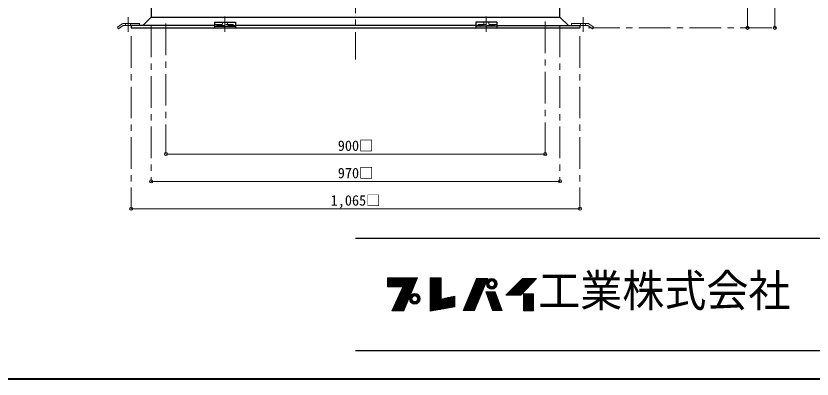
# Model space of a CAD drawing. Units: millimetres at full size, sheet at 1:15; details may follow other scales. Extents: x -3184 to 2891, y -2037 to 2178.
# Drawn here: x -953 to 937, y -2037 to -1174 of the extents above; entities that cross this region are included whole.
import ezdxf
from ezdxf.enums import TextEntityAlignment as Align

# ---------------------------------------------------------------- set-up
doc = ezdxf.new("R2010")
doc.units = ezdxf.units.MM
doc.header["$LTSCALE"] = 15
doc.header["$PDMODE"] = 32
doc.header["$PDSIZE"] = 7.5
doc.linetypes.add('CHAIN1', pattern=[8, 5, -1, 1, -1])
doc.linetypes.add('DASHED1', pattern=[1.8, 1.2, -0.6])
doc.layers.add('0-0', color=7, linetype='Continuous', lineweight=18)
doc.styles.add('ＭＳ ゴシック', font='')
doc.styles.get('ＭＳ ゴシック').set_extended_font_data('MS Gothic')

msp = doc.modelspace()

# ---------------------------------------------------------------- linework, layer by layer
at = {"layer": '0-0', "color": 4, "linetype": 'CHAIN1', "lineweight": 9}
for p, q in [((-146.7, -12.48), (-146.7, -1277.13)), ((-686.7, -1176.63), (-686.7, -1211.63)), ((-456.7, -1211.63), (-456.7, -1175.63)), ((163.3, -1211.63), (163.3, -1175.63)), ((303.3, -1187.13), (303.3, -1502.13)), ((393.3, -1176.63), (393.3, -1211.63)), ((-631.7, -1197.13), (-631.7, -1567.13)), ((-596.7, -1192.13), (-596.7, -1502.13)), ((338.3, -1197.13), (338.3, -1567.13)), ((405.8, -1202.13), (848.3, -1202.13)), ((-679.2, -1222.13), (-679.2, -1632.13)), ((385.8, -1222.13), (385.8, -1632.13))]:
    msp.add_line(p, q, dxfattribs=at)
at = {"layer": '0-0', "color": 4, "lineweight": 9}
for p, q in [((848.3, -87.48), (848.3, -1202.13)), ((783.3, -1202.13), (783.3, -222.13)), ((-596.7, -1502.13), (303.3, -1502.13)), ((-631.7, -1567.13), (338.3, -1567.13)), ((385.8, -1632.13), (-679.2, -1632.13))]:
    msp.add_line(p, q, dxfattribs=at)
at = {"layer": '0-0', "color": 5, "lineweight": 25}
for p, q in [((338.3, -1177.13), (327.72, -272.48)), ((-622.3, -373.13), (-631.7, -1177.13)), ((-631.7, -1177.13), (-651.7, -1196.63)), ((-631.7, -1177.13), (338.3, -1177.13)), ((-481.7, -1189.13), (-481.7, -1202.13)), ((-481.7, -1189.13), (-431.7, -1189.13)), ((-431.7, -1189.13), (-431.7, -1202.13)), ((138.3, -1189.13), (138.3, -1202.13)), ((188.3, -1189.13), (138.3, -1189.13)), ((188.3, -1189.13), (188.3, -1202.13)), ((338.3, -1177.13), (358.3, -1196.63)), ((-679.2, -1196.63), (-679.2, -1202.13)), ((-481.7, -1196.63), (-679.2, -1196.63)), ((-679.2, -1202.13), (385.8, -1202.13)), ((-481.7, -1198.02), (-431.7, -1198.02)), ((138.3, -1196.63), (-431.7, -1196.63)), ((188.3, -1198.02), (138.3, -1198.02)), ((188.3, -1196.63), (385.8, -1196.63)), ((385.8, -1196.63), (385.8, -1202.13))]:
    msp.add_line(p, q, dxfattribs=at)
at = {"layer": '0-0', "linetype": 'DASHED1'}
for p, q in [((-462.7, -1189.13), (-462.7, -1194.13)), ((-450.7, -1189.13), (-450.7, -1194.13)), ((157.3, -1189.13), (157.3, -1194.13)), ((169.3, -1189.13), (169.3, -1194.13)), ((-481.7, -1194.13), (-431.7, -1194.13)), ((-431.7, -1196.63), (-481.7, -1196.63)), ((188.3, -1194.13), (138.3, -1194.13)), ((138.3, -1196.63), (188.3, -1196.63))]:
    msp.add_line(p, q, dxfattribs=at)
at = {"layer": '0-0'}
for p, q in [((-700.49, -1192.52), (-712, -1200.52)), ((-712, -1200.52), (-709.14, -1204.63)), ((-698.28, -1197.08), (-709.14, -1204.63)), ((-697.63, -1191.63), (-659.2, -1191.63)), ((-696.85, -1196.63), (-679.2, -1196.63)), ((-659.2, -1196.63), (-659.2, -1191.63)), ((365.8, -1196.63), (365.8, -1191.63)), ((404.23, -1191.63), (365.8, -1191.63)), ((403.45, -1196.63), (385.8, -1196.63)), ((404.87, -1197.08), (415.74, -1204.63)), ((407.08, -1192.52), (418.59, -1200.52)), ((418.59, -1200.52), (415.74, -1204.63)), ((-71.06, -1797.43), (0.06, -1797.43)), ((-71.06, -1798.06), (-0.21, -1798.06)), ((-71.06, -1799), (-0.6, -1799)), ((-71.06, -1799.95), (-0.99, -1799.95)), ((-71.06, -1800.89), (-1.38, -1800.89)), ((-71.06, -1802.15), (-1.9, -1802.15)), ((-2.29, -1803.1), (-71.06, -1803.1)), ((-71.06, -1804.04), (-2.68, -1804.04)), ((-71.06, -1804.99), (-3.07, -1804.99)), ((-71.06, -1805.93), (-3.46, -1805.93)), ((-71.06, -1806.88), (-3.85, -1806.88)), ((-71.06, -1807.51), (-4.11, -1807.51)), ((-71.06, -1808.77), (-4.64, -1808.77)), ((-71.06, -1809.71), (-5.03, -1809.71)), ((-71.06, -1810.66), (-5.42, -1810.66)), ((-71.06, -1811.6), (-5.81, -1811.6)), ((-71.06, -1812.55), (-6.2, -1812.55)), ((-71.06, -1813.49), (-6.59, -1813.49)), ((-32, -1874.92), (0.45, -1796.48)), ((30.37, -1796.17), (30.37, -1875.86)), ((56.52, -1796.17), (30.37, -1796.17)), ((30.37, -1797.43), (56.52, -1797.43)), ((30.37, -1798.06), (56.52, -1798.06)), ((30.37, -1799), (56.52, -1799)), ((30.37, -1799.95), (56.52, -1799.95)), ((30.37, -1800.89), (56.52, -1800.89)), ((30.37, -1802.15), (56.52, -1802.15)), ((30.37, -1803.1), (56.52, -1803.1)), ((30.37, -1804.04), (56.52, -1804.04)), ((30.37, -1804.99), (56.52, -1804.99)), ((30.37, -1805.93), (56.52, -1805.93)), ((30.37, -1806.88), (56.52, -1806.88)), ((30.37, -1807.51), (56.52, -1807.51)), ((30.37, -1808.77), (56.52, -1808.77)), ((30.37, -1809.71), (56.52, -1809.71)), ((30.37, -1810.66), (56.52, -1810.66)), ((30.37, -1811.6), (56.52, -1811.6)), ((30.37, -1812.55), (56.52, -1812.55)), ((30.37, -1813.49), (56.52, -1813.49)), ((140.31, -1797.74), (108.81, -1874.29)), ((133.82, -1813.49), (160.85, -1813.49)), ((134.21, -1812.55), (161.24, -1812.55)), ((134.64, -1811.6), (161.64, -1811.6)), ((134.99, -1810.66), (162.03, -1810.66)), ((135.38, -1809.71), (162.42, -1809.71)), ((135.58, -1874.29), (167.4, -1797.74)), ((135.77, -1808.77), (162.81, -1808.77)), ((136.29, -1807.51), (163.34, -1807.51)), ((136.55, -1806.88), (163.6, -1806.88)), ((136.94, -1805.93), (163.99, -1805.93)), ((137.32, -1804.99), (164.38, -1804.99)), ((137.71, -1804.04), (164.78, -1804.04)), ((138.1, -1803.1), (165.17, -1803.1)), ((138.49, -1802.15), (165.56, -1802.15)), ((139.01, -1800.89), (166.09, -1800.89)), ((139.4, -1799.95), (166.45, -1799.95)), ((139.79, -1799), (166.87, -1799)), ((140.31, -1797.74), (167.4, -1797.74)), ((163.78, -1810.66), (169.78, -1810.66)), ((163.84, -1809.4), (169.9, -1809.4)), ((163.88, -1812.23), (169.97, -1812.23)), ((164.1, -1807.82), (170.41, -1807.82)), ((164.18, -1813.81), (170.56, -1813.81)), ((164.69, -1805.93), (171.71, -1805.93)), ((165.27, -1804.67), (173.41, -1804.67)), ((166.26, -1803.1), (186.8, -1803.1)), ((167.32, -1801.84), (185.74, -1801.84)), ((169.15, -1800.26), (183.91, -1800.26)), ((171.36, -1799), (181.7, -1799)), ((187.79, -1804.67), (179.65, -1804.67)), ((188.37, -1805.93), (181.35, -1805.93)), ((188.89, -1813.81), (182.5, -1813.81)), ((188.96, -1807.82), (182.66, -1807.82)), ((189.18, -1812.23), (183.09, -1812.23)), ((189.22, -1809.4), (183.16, -1809.4)), ((183.28, -1810.66), (189.28, -1810.66)), ((233.55, -1813.49), (268.06, -1813.49)), ((234.49, -1812.55), (268.94, -1812.55)), ((235.44, -1811.6), (269.82, -1811.6)), ((236.38, -1810.66), (270.69, -1810.66)), ((237.33, -1809.71), (271.66, -1809.71)), ((238.27, -1808.77), (272.45, -1808.77)), ((239.53, -1807.51), (273.62, -1807.51)), ((240.16, -1806.88), (274.2, -1806.88)), ((241.11, -1805.93), (275.08, -1805.93)), ((242.05, -1804.99), (275.96, -1804.99)), ((243, -1804.04), (276.84, -1804.04)), ((243.94, -1803.1), (277.71, -1803.1)), ((244.89, -1802.15), (278.59, -1802.15)), ((245.83, -1837.43), (282.69, -1797.74)), ((246.15, -1800.89), (279.76, -1800.89)), ((247.09, -1799.95), (280.64, -1799.95)), ((248.04, -1799), (281.52, -1799)), ((-71.06, -1814.44), (-6.98, -1814.44)), ((-71.06, -1815.38), (-7.37, -1815.38)), ((-71.06, -1816.33), (-7.76, -1816.33)), ((-34.52, -1817.59), (-71.06, -1817.59)), ((-60.98, -1874.92), (-34.52, -1817.59)), ((-14.02, -1831.45), (-40.92, -1831.45)), ((-40.19, -1829.87), (-13.37, -1829.87)), ((-12.84, -1828.61), (-39.61, -1828.61)), ((-12.32, -1827.35), (-38.93, -1827.35)), ((-38.3, -1825.78), (-11.67, -1825.78)), ((-11.15, -1824.52), (-37.72, -1824.52)), ((-10.5, -1822.94), (-36.99, -1822.94)), ((-10.11, -1822), (-36.55, -1822)), ((-9.59, -1820.74), (-35.97, -1820.74)), ((-9.2, -1819.79), (-35.54, -1819.79)), ((-8.68, -1818.53), (-34.96, -1818.53)), ((-8.28, -1817.59), (-34.52, -1817.59)), ((30.37, -1814.44), (56.52, -1814.44)), ((30.37, -1815.38), (56.52, -1815.38)), ((30.37, -1816.33), (56.52, -1816.33)), ((30.37, -1817.59), (56.52, -1817.59)), ((30.37, -1818.53), (56.52, -1818.53)), ((30.37, -1819.79), (56.52, -1819.79)), ((30.37, -1820.74), (56.52, -1820.74)), ((30.37, -1822), (56.52, -1822)), ((30.37, -1822.94), (56.52, -1822.94)), ((30.37, -1824.52), (56.52, -1824.52)), ((30.37, -1825.78), (56.52, -1825.78)), ((30.37, -1827.35), (56.52, -1827.35)), ((30.37, -1828.61), (56.52, -1828.61)), ((30.37, -1829.87), (56.52, -1829.87)), ((30.37, -1831.45), (56.52, -1831.45)), ((126.45, -1831.45), (153.39, -1831.45)), ((127.08, -1829.87), (154.04, -1829.87)), ((127.6, -1828.61), (154.57, -1828.61)), ((128.12, -1827.35), (155.09, -1827.35)), ((128.77, -1825.78), (155.74, -1825.78)), ((129.29, -1824.52), (156.27, -1824.52)), ((129.94, -1822.94), (156.92, -1822.94)), ((130.32, -1822), (157.31, -1822)), ((130.84, -1820.74), (157.84, -1820.74)), ((131.23, -1819.79), (158.23, -1819.79)), ((131.75, -1818.53), (158.75, -1818.53)), ((132.14, -1817.59), (159.15, -1817.59)), ((132.66, -1816.33), (159.67, -1816.33)), ((133.05, -1815.38), (160.06, -1815.38)), ((133.44, -1814.44), (160.46, -1814.44)), ((162.78, -1829.87), (184.84, -1829.87)), ((163.33, -1831.45), (185.42, -1831.45)), ((164.69, -1815.38), (171.71, -1815.38)), ((165.45, -1816.96), (174.11, -1816.96)), ((166.5, -1818.53), (186.56, -1818.53)), ((167.64, -1819.79), (185.43, -1819.79)), ((170.13, -1821.68), (182.93, -1821.68)), ((173.12, -1822.94), (179.94, -1822.94)), ((187.62, -1816.96), (178.95, -1816.96)), ((188.37, -1815.38), (181.35, -1815.38)), ((201.1, -1873.97), (184.72, -1829.56)), ((215.59, -1831.45), (251.39, -1831.45)), ((217.17, -1829.87), (252.85, -1829.87)), ((218.43, -1828.61), (254.02, -1828.61)), ((219.69, -1827.35), (255.19, -1827.35)), ((221.26, -1825.78), (256.65, -1825.78)), ((222.52, -1824.52), (257.82, -1824.52)), ((224.1, -1822.94), (259.29, -1822.94)), ((225.04, -1822), (260.16, -1822)), ((226.3, -1820.74), (261.33, -1820.74)), ((227.25, -1819.79), (262.21, -1819.79)), ((228.51, -1818.53), (263.38, -1818.53)), ((229.45, -1817.59), (264.26, -1817.59)), ((230.71, -1816.33), (265.43, -1816.33)), ((231.66, -1815.38), (266.31, -1815.38)), ((232.6, -1814.44), (267.18, -1814.44)), ((-22.1, -1850.98), (-49.93, -1850.98)), ((-21.31, -1849.09), (-49.01, -1849.09)), ((-20.79, -1847.83), (-48.48, -1847.83)), ((-20.14, -1846.25), (-47.75, -1846.25)), ((-47.17, -1844.99), (-19.62, -1844.99)), ((-18.97, -1843.42), (-46.44, -1843.42)), ((-18.19, -1841.53), (-45.57, -1841.53)), ((-17.54, -1839.95), (-44.84, -1839.95)), ((-17.01, -1838.69), (-44.26, -1838.69)), ((-16.36, -1837.12), (-43.53, -1837.12)), ((-42.95, -1835.86), (-15.84, -1835.86)), ((-15.19, -1834.28), (-42.22, -1834.28)), ((-14.54, -1832.71), (-41.5, -1832.71)), ((-18.92, -1846.25), (-12.92, -1846.25)), ((-18.86, -1844.99), (-12.8, -1844.99)), ((-18.82, -1847.83), (-12.73, -1847.83)), ((-18.6, -1843.42), (-12.29, -1843.42)), ((-18.6, -1849.09), (-12.29, -1849.09)), ((-18.01, -1841.53), (-10.99, -1841.53)), ((-18.01, -1850.98), (-10.99, -1850.98)), ((-17.25, -1839.95), (-8.59, -1839.95)), ((-16.44, -1838.69), (4.1, -1838.69)), ((-15.06, -1837.12), (2.73, -1837.12)), ((-13.55, -1835.86), (1.21, -1835.86)), ((-10.56, -1834.28), (-1.78, -1834.28)), ((4.92, -1839.95), (-3.75, -1839.95)), ((5.67, -1841.53), (-1.35, -1841.53)), ((5.67, -1850.98), (-1.35, -1850.98)), ((6.26, -1843.42), (-0.04, -1843.42)), ((6.26, -1849.09), (-0.04, -1849.09)), ((6.48, -1847.83), (0.39, -1847.83)), ((6.52, -1844.99), (0.46, -1844.99)), ((0.58, -1846.25), (6.58, -1846.25)), ((30.37, -1832.71), (56.52, -1832.71)), ((30.37, -1834.28), (56.52, -1834.28)), ((30.37, -1835.86), (56.52, -1835.86)), ((30.37, -1837.12), (56.52, -1837.12)), ((30.37, -1838.69), (56.52, -1838.69)), ((30.37, -1839.95), (56.52, -1839.95)), ((30.37, -1841.53), (56.52, -1841.53)), ((30.37, -1843.42), (56.52, -1843.42)), ((30.37, -1844.99), (56.52, -1844.99)), ((30.37, -1846.25), (56.52, -1846.25)), ((30.37, -1847.83), (88.96, -1847.83)), ((30.37, -1849.09), (88.96, -1849.09)), ((30.37, -1850.98), (88.96, -1850.98)), ((88.96, -1846.25), (59.34, -1846.25)), ((88.96, -1844.99), (64.98, -1844.99)), ((88.96, -1843.42), (72.03, -1843.42)), ((88.96, -1841.53), (80.5, -1841.53)), ((118.4, -1850.98), (145.27, -1850.98)), ((119.18, -1849.09), (146.06, -1849.09)), ((119.69, -1847.83), (146.58, -1847.83)), ((120.34, -1846.25), (147.24, -1846.25)), ((120.86, -1844.99), (147.76, -1844.99)), ((121.51, -1843.42), (148.41, -1843.42)), ((122.29, -1841.53), (149.2, -1841.53)), ((122.94, -1839.95), (149.85, -1839.95)), ((123.45, -1838.69), (150.38, -1838.69)), ((124.1, -1837.12), (151.03, -1837.12)), ((124.62, -1835.86), (151.55, -1835.86)), ((125.27, -1834.28), (152.21, -1834.28)), ((125.92, -1832.71), (152.86, -1832.71)), ((163.77, -1832.71), (185.88, -1832.71)), ((164.31, -1834.28), (186.46, -1834.28)), ((164.86, -1835.86), (187.04, -1835.86)), ((165.3, -1837.12), (187.51, -1837.12)), ((165.85, -1838.69), (188.09, -1838.69)), ((166.28, -1839.95), (188.55, -1839.95)), ((166.83, -1841.53), (189.14, -1841.53)), ((167.49, -1843.42), (189.83, -1843.42)), ((168.03, -1844.99), (190.41, -1844.99)), ((168.47, -1846.25), (190.88, -1846.25)), ((169.02, -1847.83), (191.46, -1847.83)), ((169.46, -1849.09), (191.92, -1849.09)), ((170.11, -1850.98), (192.62, -1850.98)), ((209.61, -1837.43), (245.83, -1837.43)), ((211.18, -1835.86), (247.29, -1835.86)), ((212.76, -1834.28), (248.76, -1834.28)), ((214.33, -1832.71), (250.22, -1832.71)), ((251.5, -1835.86), (275.44, -1835.86)), ((251.5, -1837.12), (275.44, -1837.12)), ((251.5, -1838.69), (275.44, -1838.69)), ((251.5, -1839.95), (275.44, -1839.95)), ((251.5, -1841.53), (275.44, -1841.53)), ((251.5, -1843.42), (275.44, -1843.42)), ((251.5, -1844.99), (275.44, -1844.99)), ((251.5, -1846.25), (275.44, -1846.25)), ((251.5, -1847.83), (275.44, -1847.83)), ((251.5, -1849.09), (275.44, -1849.09)), ((251.5, -1850.98), (275.44, -1850.98)), ((-29.91, -1869.88), (-58.65, -1869.88)), ((-29.26, -1868.3), (-57.93, -1868.3)), ((-28.48, -1866.41), (-57.05, -1866.41)), ((-27.83, -1864.84), (-56.33, -1864.84)), ((-27.05, -1862.95), (-55.45, -1862.95)), ((-26.53, -1861.69), (-54.87, -1861.69)), ((-25.87, -1860.11), (-54.15, -1860.11)), ((-25.22, -1858.54), (-53.42, -1858.54)), ((-24.57, -1856.96), (-52.69, -1856.96)), ((-23.92, -1855.39), (-51.97, -1855.39)), ((-23.4, -1854.13), (-51.38, -1854.13)), ((-22.75, -1852.55), (-50.66, -1852.55)), ((-17.25, -1852.55), (-8.59, -1852.55)), ((-16.2, -1854.13), (3.86, -1854.13)), ((-15.06, -1855.39), (2.73, -1855.39)), ((-13.09, -1856.96), (0.75, -1856.96)), ((-9.58, -1858.54), (-2.76, -1858.54)), ((4.92, -1852.55), (-3.75, -1852.55)), ((30.37, -1852.55), (88.96, -1852.55)), ((30.37, -1854.13), (88.96, -1854.13)), ((30.37, -1855.39), (88.96, -1855.39)), ((30.37, -1856.96), (88.96, -1856.96)), ((30.37, -1858.54), (88.96, -1858.54)), ((30.37, -1860.11), (88.96, -1860.11)), ((30.37, -1861.69), (88.96, -1861.69)), ((30.37, -1862.95), (88.96, -1862.95)), ((30.37, -1864.84), (88.96, -1864.84)), ((30.37, -1866.41), (82.07, -1866.41)), ((30.37, -1868.3), (71.73, -1868.3)), ((30.37, -1869.88), (63.11, -1869.88)), ((110.62, -1869.88), (137.41, -1869.88)), ((111.27, -1868.3), (138.07, -1868.3)), ((112.05, -1866.41), (138.85, -1866.41)), ((112.69, -1864.84), (139.51, -1864.84)), ((113.47, -1862.95), (140.29, -1862.95)), ((113.99, -1861.69), (140.82, -1861.69)), ((114.64, -1860.11), (141.47, -1860.11)), ((115.29, -1858.54), (142.13, -1858.54)), ((115.94, -1856.96), (142.78, -1856.96)), ((116.58, -1855.39), (143.44, -1855.39)), ((117.1, -1854.13), (143.96, -1854.13)), ((117.75, -1852.55), (144.61, -1852.55)), ((170.66, -1852.55), (193.2, -1852.55)), ((171.18, -1854.13), (193.78, -1854.13)), ((171.65, -1855.39), (194.25, -1855.39)), ((172.19, -1856.96), (194.83, -1856.96)), ((172.74, -1858.54), (195.41, -1858.54)), ((173.29, -1860.11), (195.99, -1860.11)), ((173.84, -1861.69), (196.57, -1861.69)), ((174.27, -1862.95), (197.03, -1862.95)), ((174.93, -1864.84), (197.73, -1864.84)), ((175.59, -1866.41), (198.31, -1866.41)), ((176.14, -1868.3), (199.01, -1868.3)), ((176.68, -1869.88), (199.59, -1869.88)), ((251.5, -1852.55), (275.44, -1852.55)), ((251.5, -1854.13), (275.44, -1854.13)), ((251.5, -1855.39), (275.44, -1855.39)), ((251.5, -1856.96), (275.44, -1856.96)), ((251.5, -1858.54), (275.44, -1858.54)), ((251.5, -1860.11), (275.44, -1860.11)), ((251.5, -1861.69), (275.44, -1861.69)), ((251.5, -1862.95), (275.44, -1862.95)), ((251.5, -1864.84), (275.44, -1864.84)), ((251.5, -1866.41), (275.44, -1866.41)), ((251.5, -1868.3), (275.44, -1868.3)), ((251.5, -1869.88), (275.44, -1869.88)), ((-60.98, -1874.92), (-32, -1874.92)), ((-31.35, -1873.34), (-60.25, -1873.34)), ((-30.57, -1871.45), (-59.38, -1871.45)), ((30.37, -1871.45), (54.5, -1871.45)), ((30.37, -1873.34), (44.16, -1873.34)), ((135.58, -1874.29), (108.81, -1874.29)), ((109.19, -1873.34), (135.97, -1873.34)), ((109.97, -1871.45), (136.76, -1871.45)), ((177.23, -1871.45), (200.17, -1871.45)), ((177.89, -1873.34), (200.87, -1873.34)), ((178.11, -1873.97), (201.1, -1873.97)), ((251.5, -1871.45), (275.44, -1871.45)), ((251.5, -1873.34), (275.44, -1873.34))]:
    msp.add_line(p, q, dxfattribs=at)
at = {"layer": '0-0', "color": 4, "linetype": 'DASHED1', "lineweight": 9}
for p, q in [((-692.7, -1191.63), (-692.7, -1196.63)), ((-680.7, -1191.63), (-680.7, -1196.63)), ((387.3, -1191.63), (387.3, -1196.63)), ((399.3, -1191.63), (399.3, -1196.63))]:
    msp.add_line(p, q, dxfattribs=at)
at = {"layer": '0-0', "color": 6, "lineweight": 25}
for p, q in [((-146.7, -1701.77), (2823.3, -1701.77)), ((2823.3, -1969.63), (-146.7, -1969.63))]:
    msp.add_line(p, q, dxfattribs=at)
at = {"layer": '0-0', "color": 1, "lineweight": 40}
msp.add_line((2890.8, -2037.13), (-3184.2, -2037.13), dxfattribs=at)
at = {"layer": '0-0'}
for points in [[(-71.06, -1817.59), (-71.06, -1796.48), (0.45, -1796.48)], [(30.37, -1875.86), (88.96, -1865.15), (88.96, -1839.64), (56.52, -1846.88), (56.52, -1796.17)], [(209.61, -1837.43), (249.3, -1797.74), (282.69, -1797.74)], [(178.11, -1873.97), (162.67, -1829.56), (184.72, -1829.56)]]:
    msp.add_lwpolyline(points, dxfattribs=at)
msp.add_lwpolyline([(251.5, -1834.28), (251.5, -1874.92), (275.44, -1874.92), (275.44, -1834.28)], close=True, dxfattribs=at)
for centre, radius in [((176.53, -1810.66), 12.75), ((176.53, -1810.66), 6.75), ((-6.17, -1846.25), 12.75), ((-6.17, -1846.25), 6.75)]:
    msp.add_circle(centre, radius, dxfattribs=at)
for centre, radius, start, end in [((-697.63, -1196.63), 5, 90, 124.8085), ((-696.85, -1199.13), 2.5, 90, 124.8085), ((403.45, -1199.13), 2.5, 55.1915, 90), ((404.23, -1196.63), 5, 55.1915, 90)]:
    msp.add_arc(centre, radius, start, end, dxfattribs=at)
at = {"layer": '0-0', "color": 1}
for p in [(783.3, -1202.13), (848.3, -1202.13), (-596.7, -1502.13), (303.3, -1502.13), (-631.7, -1567.13), (338.3, -1567.13), (-679.2, -1632.13), (385.8, -1632.13)]:
    msp.add_point(p, dxfattribs=at)

# ---------------------------------------------------------------- texts
at = {"layer": '0-0', "style": 'ＭＳ ゴシック'}
for s, p in [('900□', (-188.89, -1502.13)), ('970□', (-188.89, -1567.13)), ('1,065□', (-205.76, -1632.13))]:
    msp.add_text(s, height=24.74, dxfattribs=at).set_placement(p, align=Align.BOTTOM_LEFT)
at = {"layer": '0-0', "style": 'ＭＳ ゴシック', "width": 0.95}
msp.add_text('工業株式会社', height=76.98, dxfattribs=at).set_placement((286.69, -1888.2), align=Align.BOTTOM_LEFT)

doc.saveas('drawing.dxf')
